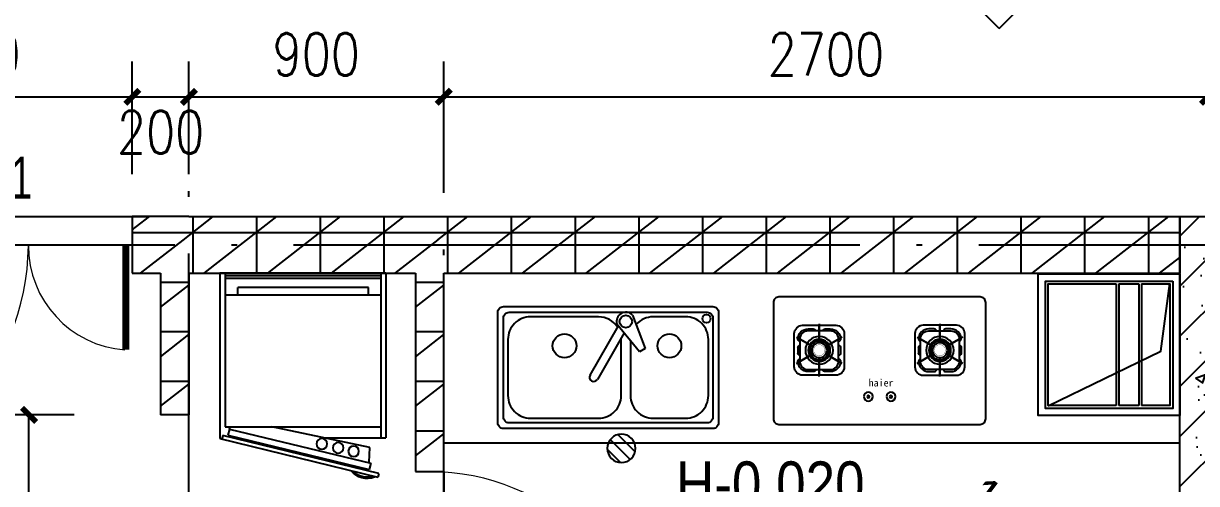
# Model space of a CAD drawing. Extents: x 718358 to 1668613, y -348838 to -159582.
# Drawn here: x 793851 to 797994, y -329536 to -327912 of the extents above; entities that cross this region are included whole.
import ezdxf

# ---------------------------------------------------------------- set-up
doc = ezdxf.new("R2010")
doc.units = 0
doc.header["$LTSCALE"] = 1000
doc.linetypes.add('DOTE', pattern=[2.42, 2, -0.2, 0.02, -0.2])
for name, color, linetype in [('建-厨卫用具', 66, 'Continuous'), ('建-墙体', 2, 'Continuous'), ('建-尺寸', 73, 'Continuous'), ('建-影线', 8, 'Continuous'), ('建-柱子', 6, 'Continuous'), ('建-标高', 3, 'Continuous'), ('建-符号', 3, 'Continuous'), ('建-轴网', 14, 'DOTE'), ('建-门窗', 4, 'Continuous'), ('建-门窗-编号', 7, 'Continuous')]:
    doc.layers.add(name, color=color, linetype=linetype)
doc.styles.add('_TCH_DIM', font='gt单线西文.shx', dxfattribs={"width": 0.8, "bigfont": 'gt单线中文.shx'})
doc.styles.add('_TCH_WINDOW', font='gt单线西文.shx', dxfattribs={"height": 3.5, "bigfont": 'gt单线中文.shx'})
doc.styles.add('DIM_FONT', font='SIMPLEX.shx', dxfattribs={"width": 0.8, "bigfont": 'GBCBIG.shx'})
doc.styles.get("Standard").update_dxf_attribs({"font": '', "width": 0.7})
doc.styles.get('Standard').set_extended_font_data('SimSun')
doc.dimstyles.new('DIMN50', dxfattribs={"dimscale": 0.5, "dimtxt": 300, "dimasz": 100, "dimexe": 250, "dimexo": 300, "dimgap": 150, "dimtad": 1, "dimdec": 0, "dimzin": 0, "dimdsep": 46, "dimtxsty": 'DIM_FONT', "dimblk": 'ARCHTICK', "dimcen": 0.09, "dimdle": 1, "dimclrt": 7, "dimazin": 2, "dimtfac": 1, "dimtdec": 0, "dimtix": 1, "dimtmove": 2, "dimatfit": 3, "dimldrblk": 'ARCHTICK', "dimfxl": 1, "dimtolj": 1, "dimtzin": 0, "dimarcsym": 0})
pattern_1 = [(0, (0, 0), (0, 175), []), (37.875, (200, 0), (-84.807639, 109.038328), []), (90, (200, 0), (-225, 1e-14), [])]
pattern_2 = [(45, (0, 0), (-88.388348, 88.388348), []), (50, (0, 0), (358.63009, -31.37607), [37.5, -412.5]), (355, (0, 0), (-69.37567, 376.09607), [30, -330]), (100.4514, (29.9, -2.6), (289.25469, 344.71977), [31.8701, -350.57106]), (46.1842, (0, 100), (533.62052, -82.7595), [56.25, -618.75]), (96.6356, (44.47, 93.1), (467.33135, 487.05894), [47.80514, -525.8565]), (351.1842, (0, 100), (467.33097, 487.0593), [45, -495]), (21, (50, 75), (298.45353, -201.30945), [37.5, -412.5]), (326, (50, 75), (121.65767, 362.57502), [30, -330]), (71.4514, (74.87, 58.22), (420.11131, 161.26525), [31.8701, -350.57106]), (37.5, (0, 0), (6.079928, 166.446927), [0, -326, 0, -335, 0, -331.25]), (7.5, (0, 0), (131.53477, 197.205856), [0, -191, 0, -318.5, 0, -126.25]), (327.5, (-111.5, 0), (266.911218, -11.277436), [0, -125, 0, -390, 0, -517.5]), (317.5, (-161.5, 0), (291.593085, 50.05249), [0, -162.5, 0, -259, 0, -367.5])]

# ---------------------------------------------------------------- blocks, each defined once
blk = doc.blocks.new('bx')
at = {"layer": '建-厨卫用具', "ltscale": 0.6}
for p, q in [((-293.3, 0), (-293.3, -581.3)), ((-293.3, 0), (293.3, 0)), ((293.3, 0), (293.3, -583.8)), ((275, -541.6), (-275.4, -541.6)), ((-268.6, -707.1), (282.5, -572.8)), ((282.5, -572.8), (286, -585.8)), ((293.3, -583.8), (-265.1, -720)), ((-268.6, -707.1), (-265.1, -720))]:
    blk.add_line(p, q, dxfattribs=at)
at = {"layer": '建-厨卫用具', "color": 8, "ltscale": 0.6}
for p, q in [((-275.4, 0), (-275.4, -581.3)), ((275, 0), (275, -541.6)), ((-275.4, -8.9), (275, -8.9)), ((-275.4, -17.9), (275, -17.9)), ((-275.4, -77.6), (275, -77.6)), ((-231.1, -50.5), (230.3, -50.5)), ((-231.1, -77.6), (-231.1, -50.5)), ((230.3, -77.6), (230.3, -50.5)), ((259.3, -550.3), (-239.9, -670.6)), ((-236.5, -615.1), (109.9, -541.6)), ((265.1, -571.9), (-234.1, -692.2)), ((259.3, -550.3), (265.1, -571.9)), ((-77.4, -581.3), (-293.3, -581.3)), ((-233.8, -666.2), (-236.5, -615.1)), ((-239.9, -670.6), (-234.1, -692.2))]:
    blk.add_line(p, q, dxfattribs=at)
at = {"layer": '建-厨卫用具', "color": 147, "ltscale": 0.6}
for p, q in [((259.3, -550.3), (257, -541.6)), ((-253.3, -720), (-245.3, -717.9))]:
    blk.add_line(p, q, dxfattribs=at)
at = {"layer": '建-厨卫用具', "color": 8, "ltscale": 0.6}
for centre in [(-179.1, -628.5), (-124.7, -616.4), (-66.6, -602.3)]:
    blk.add_circle(centre, 18.8, dxfattribs=at)
at = {"layer": '建-厨卫用具', "ltscale": 0.6}
blk.add_arc((-227.7, -650), 74.6, 249.8756, 320.1244, dxfattribs=at)
at = {"layer": '建-厨卫用具', "color": 8, "ltscale": 0.6}
blk.add_arc((-227.7, -650), 70.1, 255.4644, 314.5356, dxfattribs=at)
blk = doc.blocks.new('A$C1B9B2A98')
at = {"layer": '建-厨卫用具'}
for p, q in [((-37706.5, -61457.2), (-37662.1, -61575.7)), ((-37681.6, -61587), (-37762, -61489.2)), ((-37662.1, -61575.7), (-37681.6, -61587))]:
    blk.add_line(p, q, dxfattribs=at)
for points in [[(-38162.9, -61427.4), (-37422.9, -61427.4, -0.414214), (-37402.9, -61447.4), (-37402.9, -61837.4, -0.414214), (-37422.9, -61857.4), (-38162.9, -61857.4, -0.414214), (-38182.9, -61837.4), (-38182.9, -61447.4, -0.414214)], [(-38142.9, -61447.4), (-37442.9, -61447.4, -0.414214), (-37422.9, -61467.4), (-37422.9, -61817.4, -0.414214), (-37442.9, -61837.4), (-38142.9, -61837.4, -0.414214), (-38162.9, -61817.4), (-38162.9, -61467.4, -0.414214)]]:
    blk.add_lwpolyline(points, format="xyb", close=True, dxfattribs=at)
for points in [[(-37759.4, -61500.4, 0.256104), (-37826.9, -61463.4), (-38066.9, -61463.4, 0.414214), (-38146.9, -61543.4), (-38146.9, -61741.4, 0.414214), (-38066.9, -61821.4), (-37826.9, -61821.4, 0.414214), (-37746.9, -61741.4), (-37746.9, -61543.4, 0.014255), (-37747, -61538.8, 0.014255)], [(-37713.9, -61547.8), (-37713.9, -61741.4, 0.414214), (-37633.9, -61821.4), (-37518.9, -61821.4, 0.414214), (-37438.9, -61741.4), (-37438.9, -61543.4, 0.414214), (-37518.9, -61463.4), (-37633.9, -61463.4, 0.216007), (-37694, -61490.7, 0.216007)]]:
    blk.add_lwpolyline(points, format="xyb", dxfattribs=at)
for points in [[(-37856.8, -61669.1), (-37756.7, -61495.7)], [(-37736.4, -61520.4), (-37830.9, -61684.1)]]:
    blk.add_lwpolyline(points, dxfattribs=at)
for centre, radius in [((-37730.4, -61480), 21.9), ((-37445.4, -61470), 14.5), ((-37946.9, -61565.6), 42), ((-37576.4, -61565.6), 42)]:
    blk.add_circle(centre, radius, dxfattribs=at)
for centre, radius, start, end in [((-37730.4, -61480), 33, 43.8119, 196.1878), ((-37843.9, -61676.6), 15, 150, 330)]:
    blk.add_arc(centre, radius, start, end, dxfattribs=at)
blk = doc.blocks.new('A$C680671B7')
at = {"layer": '建-厨卫用具'}
for p, q in [((-37957.6, -61221.3, 0), (-37922.8, -61281.5, 0)), ((-37925.3, -61277.2, 0), (-37955.1, -61225.6, 0)), ((-37901.8, -61226.5, 0), (-37920.4, -61226.5, 0)), ((-37864.6, -61221.3, 0), (-37899.3, -61281.5, 0)), ((-37896.9, -61277.2, 0), (-37867, -61225.6, 0)), ((-37835.7, -61262.7, 0), (-37835.7, -61262.7, 0)), ((-38004, -61301.8, 0), (-37934.6, -61301.8, 0)), ((-37939.5, -61301.8, 0), (-37999.1, -61301.8, 0)), ((-37818.1, -61301.8, 0), (-37887.6, -61301.8, 0)), ((-37882.7, -61301.8, 0), (-37823, -61301.8, 0)), ((-37957.6, -61382.3, 0), (-37922.8, -61322.2, 0)), ((-37925.3, -61326.4, 0), (-37955.1, -61378.1, 0)), ((-37864.6, -61382.3, 0), (-37899.3, -61322.2, 0)), ((-37896.9, -61326.4, 0), (-37867, -61378.1, 0)), ((-37901.8, -61377.2, 0), (-37920.4, -61377.2, 0)), ((-37957.6, -61647.5, 0), (-37922.8, -61707.6, 0)), ((-37925.3, -61703.4, 0), (-37955.1, -61651.7, 0)), ((-37864.6, -61647.5, 0), (-37899.3, -61707.6, 0)), ((-37896.9, -61703.4, 0), (-37867, -61651.7, 0)), ((-37901.8, -61652.6, 0), (-37920.4, -61652.6, 0)), ((-38004, -61728, 0), (-37934.6, -61728, 0)), ((-37939.5, -61728, 0), (-37999.1, -61728, 0)), ((-37818.1, -61728, 0), (-37887.6, -61728, 0)), ((-37882.7, -61728, 0), (-37823, -61728, 0)), ((-37957.6, -61808.5, 0), (-37922.8, -61748.3, 0)), ((-37925.3, -61752.5, 0), (-37955.1, -61804.2, 0)), ((-37864.6, -61808.5, 0), (-37899.3, -61748.3, 0)), ((-37896.9, -61752.5, 0), (-37867, -61804.2, 0)), ((-37835.7, -61767.1, 0), (-37835.7, -61767.1, 0)), ((-37901.8, -61803.3, 0), (-37920.4, -61803.3, 0))]:
    blk.add_line(p, q, dxfattribs=at)
at = {"layer": '建-厨卫用具', "elevation": 0}
for points in [[(-37722.9, -61870.3, -0.414214), (-37742.4, -61889.9), (-38153.3, -61889.9, -0.414214), (-38172.9, -61870.3), (-38172.9, -61159.5, -0.414214), (-38153.3, -61139.9), (-37742.4, -61139.9, -0.414214), (-37722.9, -61159.5)], [(-37852.4, -61213.8, -0.414214), (-37823, -61243.1), (-37823, -61360.5, -0.414214), (-37852.4, -61389.9), (-37969.8, -61389.9, -0.414214), (-37999.1, -61360.5), (-37999.1, -61243.1, -0.414214), (-37969.8, -61213.8)], [(-37871.9, -61233.3), (-37950.2, -61233.3, 0.414214), (-37979.6, -61262.7), (-37979.6, -61341, 0.414214), (-37950.2, -61370.3), (-37871.9, -61370.3, 0.414214), (-37842.6, -61341), (-37842.6, -61262.7, 0.414214)], [(-37852.4, -61816, 0.414214), (-37823, -61786.7), (-37823, -61669.3, 0.414214), (-37852.4, -61639.9), (-37969.8, -61639.9, 0.414214), (-37999.1, -61669.3), (-37999.1, -61786.7, 0.414214), (-37969.8, -61816)], [(-37871.9, -61796.5), (-37950.2, -61796.5, -0.414214), (-37979.6, -61767.1), (-37979.6, -61688.8, -0.414214), (-37950.2, -61659.5), (-37871.9, -61659.5, -0.414214), (-37842.6, -61688.8), (-37842.6, -61767.1, -0.414214)]]:
    blk.add_lwpolyline(points, format="xyb", close=True, dxfattribs=at)
for points in [[(-37979.6, -61289.6, -0.359638), (-37986.4, -61280.8), (-37986.4, -61262.7, -0.414214), (-37950.2, -61226.5, -0.251251), (-37941.4, -61233.3)], [(-37880.7, -61233.3, -0.251251), (-37871.9, -61226.5, -0.414214), (-37835.7, -61262.7), (-37835.7, -61280.8, -0.359638), (-37842.6, -61289.6)], [(-37941.4, -61370.3, -0.251251), (-37950.2, -61377.2, -0.414214), (-37986.4, -61341), (-37986.4, -61341), (-37986.4, -61322.9, -0.359638), (-37979.6, -61314.1, -0.359638)], [(-37842.6, -61314.1, -0.359638), (-37835.7, -61322.9), (-37835.7, -61341, -0.414214), (-37871.9, -61377.2, -0.251251), (-37880.7, -61370.3)], [(-37941.4, -61659.5, 0.251251), (-37950.2, -61652.6, 0.414214), (-37986.4, -61688.8), (-37986.4, -61688.8), (-37986.4, -61706.9, 0.359638), (-37979.6, -61715.7, 0.359638)], [(-37842.6, -61715.7, 0.359638), (-37835.7, -61706.9), (-37835.7, -61688.8, 0.414214), (-37871.9, -61652.6, 0.251251), (-37880.7, -61659.5)], [(-37979.6, -61740.2, 0.359638), (-37986.4, -61749), (-37986.4, -61767.1, 0.414214), (-37950.2, -61803.3, 0.251251), (-37941.4, -61796.5)], [(-37880.7, -61796.5, 0.251251), (-37871.9, -61803.3, 0.414214), (-37835.7, -61767.1), (-37835.7, -61749, 0.359638), (-37842.6, -61740.2)]]:
    blk.add_lwpolyline(points, format="xyb", dxfattribs=at)
at = {"layer": '建-厨卫用具', "const_width": 0.979, "elevation": 0}
for points in [[(-37925.3, -61277.2), (-37955.1, -61225.6)], [(-37896.9, -61277.2), (-37867, -61225.6)], [(-37939.5, -61301.8), (-37999.1, -61301.8)], [(-37882.7, -61301.8), (-37823, -61301.8)], [(-37925.3, -61326.4), (-37955.1, -61378.1)], [(-37896.9, -61326.4), (-37867, -61378.1)], [(-37925.3, -61703.4), (-37955.1, -61651.7)], [(-37896.9, -61703.4), (-37867, -61651.7)], [(-37939.5, -61728), (-37999.1, -61728)], [(-37882.7, -61728), (-37823, -61728)], [(-37925.3, -61752.5), (-37955.1, -61804.2)], [(-37896.9, -61752.5), (-37867, -61804.2)]]:
    blk.add_lwpolyline(points, dxfattribs=at)
for points in [[(-37911.1, -61282.3, 1), (-37911.1, -61321.4, 1), (-37911.1, -61282.3, 1)], [(-37911.1, -61747.5, -1), (-37911.1, -61708.4, -1), (-37911.1, -61747.5, -1)]]:
    blk.add_lwpolyline(points, format="xyb", dxfattribs=at)
at = {"layer": '建-厨卫用具'}
for centre, radius in [((-37911.1, -61301.8, 0), 48.9), ((-37911.1, -61301.8, 0), 39.1), ((-37911.1, -61301.8, 0), 36.2), ((-37911.1, -61301.8, 0), 33.3), ((-37911.1, -61301.8, 0), 26.4), ((-38074.5, -61475, 0), 15.9), ((-38074.5, -61475, 0), 4.33), ((-38074.5, -61554.8, 0), 15.9), ((-38074.5, -61554.8, 0), 4.33), ((-37911.1, -61728, 0), 48.9), ((-37911.1, -61728, 0), 39.1), ((-37911.1, -61728, 0), 36.2), ((-37911.1, -61728, 0), 33.3), ((-37911.1, -61728, 0), 26.4)]:
    blk.add_circle(centre, radius, dxfattribs=at)
for centre, start, end in [((-37920.6, -61235.2, 0), 88.3139, 167.436), ((-37901.5, -61235.2, 0), 12.564, 91.686), ((-37920.6, -61368.4, 0), 192.564, 271.6861), ((-37901.5, -61368.4, 0), 268.314, 347.436), ((-37920.6, -61661.4, 0), 88.3139, 167.436), ((-37901.5, -61661.4, 0), 12.564, 91.686), ((-37920.6, -61794.6, 0), 192.564, 271.6861), ((-37901.5, -61794.6, 0), 268.314, 347.436)]:
    blk.add_arc(centre, 8.76, start, end, dxfattribs=at)
at = {"layer": '建-厨卫用具', "text_generation_flag": 4}
blk.add_text('haier', height=26, rotation=90, dxfattribs=at).set_placement((-38039, -61553.7, 0))
blk = doc.blocks.new('A$C28466982')
at = {"layer": '建-厨卫用具'}
h = blk.add_hatch(dxfattribs=at)
h.set_pattern_fill('ANSI31', color=256, scale=20, style=0)
h.set_pattern_definition([(45, (-61544.167, -20665.726), (-22.45064, 22.45064), [])])
edge = h.paths.add_edge_path()
edge.add_arc((50, 50), 50, 0, 360)
blk.add_circle((50, 50), 50, dxfattribs=at)
blk = doc.blocks.new('$TCHSYS$DOOR2D')
for p, q in [((0.45, 0.975), (0.5, 0.975)), ((0.45, 0), (0.45, 0.975)), ((0.5, 0), (0.5, 0.975)), ((0.5, 0), (0.45, 0))]:
    blk.add_line(p, q)
at = {"lineweight": 13}
blk.add_arc((0.475, 0), 0.975, 91.4693, 180, dxfattribs=at)
blk = doc.blocks.new('$DorLib2D$00000025')
at = {"const_width": 0.02}
for points in [[(0.481, -0.0014), (0.481, 0.6906)], [(-0.481, 0.0014), (-0.481, 0.3084)]]:
    blk.add_lwpolyline(points, dxfattribs=at)
at = {"lineweight": 13}
for centre, radius, start, end in [((0.5046, -0.0019), 0.6987, 91.9397, 179.7238), ((-0.5008, 0.0026), 0.3067, 359.7899, 85.7508)]:
    blk.add_arc(centre, radius, start, end, dxfattribs=at)
blk = doc.blocks.new('A$C7CE84E88')
at = {"layer": '建-厨卫用具'}
for p, q in [((135, 35), (135, 465)), ((145, 35), (145, 465)), ((215, 35), (215, 465)), ((225, 35), (225, 465))]:
    blk.add_line(p, q, dxfattribs=at)
for points in [[(0, 0), (0, 500), (500, 500), (500, 0)], [(25, 25), (25, 475), (475, 475), (475, 25)]]:
    blk.add_lwpolyline(points, close=True, dxfattribs=at)
for points in [[(465, 465.8), (66.9, 273), (35, 34)], [(135, 35), (35, 35), (35, 465), (135, 465)], [(145, 465), (215, 465)], [(225, 465), (465, 465), (465, 35), (225, 35)], [(215, 35), (145, 35)]]:
    blk.add_lwpolyline(points, dxfattribs=at)
blk = doc.blocks.new('_ArchTick')
at = {"color": 0, "linetype": 'ByBlock', "const_width": 0.4}
blk.add_lwpolyline([(-0.5, -0.5), (0.5, 0.5)], dxfattribs=at)
blk = doc.blocks.new('*D535')
at = {"layer": 'Defpoints', "color": 0, "transparency": 16777216}
for p in [(794235.2, -328170.7), (793035.2, -328593.8), (794235.2, -328593.8)]:
    blk.add_point(p, dxfattribs=at)
at = {"layer": '建-尺寸', "color": 0, "lineweight": -2, "transparency": 16777216}
for p, q in [((793035.2, -328443.8), (793035.2, -328045.7)), ((794235.2, -328443.8), (794235.2, -328045.7)), ((793034.7, -328170.7), (794235.7, -328170.7))]:
    blk.add_line(p, q, dxfattribs=at)
at = {"layer": '建-尺寸', "color": 0, "lineweight": -2, "transparency": 16777216, "xscale": 50, "yscale": 50, "zscale": 50, "rotation": 180}
blk.add_blockref('_ArchTick', (793035.2, -328170.7), dxfattribs=at)
at = {"layer": '建-尺寸', "color": 0, "lineweight": -2, "transparency": 16777216, "xscale": 50, "yscale": 50, "zscale": 50}
blk.add_blockref('_ArchTick', (794235.2, -328170.7), dxfattribs=at)
at = {"layer": '建-尺寸', "color": 7, "transparency": 16777216, "insert": (793635.2, -328020.7), "char_height": 150, "attachment_point": 5, "style": 'DIM_FONT'}
blk.add_mtext('\\A1;1200', dxfattribs=at)
blk = doc.blocks.new('*D536')
at = {"layer": 'Defpoints', "color": 0, "transparency": 16777216}
for p in [(794435.2, -328170.7), (794235.2, -328593.8), (794435.2, -328593.8)]:
    blk.add_point(p, dxfattribs=at)
at = {"layer": '建-尺寸', "color": 0, "lineweight": -2, "transparency": 16777216}
for p, q in [((794235.2, -328443.8), (794235.2, -328045.7)), ((794435.2, -328443.8), (794435.2, -328045.7)), ((794234.7, -328170.7), (794435.7, -328170.7))]:
    blk.add_line(p, q, dxfattribs=at)
at = {"layer": '建-尺寸', "color": 0, "lineweight": -2, "transparency": 16777216, "xscale": 50, "yscale": 50, "zscale": 50, "rotation": 180}
blk.add_blockref('_ArchTick', (794235.2, -328170.7), dxfattribs=at)
at = {"layer": '建-尺寸', "color": 0, "lineweight": -2, "transparency": 16777216, "xscale": 50, "yscale": 50, "zscale": 50}
blk.add_blockref('_ArchTick', (794435.2, -328170.7), dxfattribs=at)
at = {"layer": '建-尺寸', "color": 7, "transparency": 16777216, "insert": (794335.2, -328295.7), "char_height": 150, "attachment_point": 5, "style": 'DIM_FONT'}
blk.add_mtext('\\A1;200', dxfattribs=at)
blk = doc.blocks.new('*D537')
at = {"layer": 'Defpoints', "color": 0, "transparency": 16777216}
for p in [(795335.2, -328170.7), (794435.2, -328593.8), (795335.2, -328593.8)]:
    blk.add_point(p, dxfattribs=at)
at = {"layer": '建-尺寸', "color": 0, "lineweight": -2, "transparency": 16777216}
for p, q in [((794435.2, -328443.8), (794435.2, -328045.7)), ((795335.2, -328443.8), (795335.2, -328045.7)), ((794434.7, -328170.7), (795335.7, -328170.7))]:
    blk.add_line(p, q, dxfattribs=at)
at = {"layer": '建-尺寸', "color": 0, "lineweight": -2, "transparency": 16777216, "xscale": 50, "yscale": 50, "zscale": 50, "rotation": 180}
blk.add_blockref('_ArchTick', (794435.2, -328170.7), dxfattribs=at)
at = {"layer": '建-尺寸', "color": 0, "lineweight": -2, "transparency": 16777216, "xscale": 50, "yscale": 50, "zscale": 50}
blk.add_blockref('_ArchTick', (795335.2, -328170.7), dxfattribs=at)
at = {"layer": '建-尺寸', "color": 7, "transparency": 16777216, "insert": (794885.2, -328020.7), "char_height": 150, "attachment_point": 5, "style": 'DIM_FONT'}
blk.add_mtext('\\A1;900', dxfattribs=at)
blk = doc.blocks.new('*D538')
at = {"layer": 'Defpoints', "color": 0, "transparency": 16777216}
for p in [(798035.2, -328170.7), (795335.2, -328593.8), (798035.2, -328593.8)]:
    blk.add_point(p, dxfattribs=at)
at = {"layer": '建-尺寸', "color": 0, "lineweight": -2, "transparency": 16777216}
for p, q in [((795335.2, -328443.8), (795335.2, -328045.7)), ((798035.2, -328443.8), (798035.2, -328045.7)), ((795334.7, -328170.7), (798035.7, -328170.7))]:
    blk.add_line(p, q, dxfattribs=at)
at = {"layer": '建-尺寸', "color": 0, "lineweight": -2, "transparency": 16777216, "xscale": 50, "yscale": 50, "zscale": 50, "rotation": 180}
blk.add_blockref('_ArchTick', (795335.2, -328170.7), dxfattribs=at)
at = {"layer": '建-尺寸', "color": 0, "lineweight": -2, "transparency": 16777216, "xscale": 50, "yscale": 50, "zscale": 50}
blk.add_blockref('_ArchTick', (798035.2, -328170.7), dxfattribs=at)
at = {"layer": '建-尺寸', "color": 7, "transparency": 16777216, "insert": (796685.2, -328020.7), "char_height": 150, "attachment_point": 5, "style": 'DIM_FONT'}
blk.add_mtext('\\A1;2700', dxfattribs=at)
blk = doc.blocks.new('*D561')
at = {"layer": 'Defpoints', "color": 0, "transparency": 16777216}
for p in [(793870.4, -329293.8), (794179.7, -329293.8), (794179.7, -330393.8)]:
    blk.add_point(p, dxfattribs=at)
at = {"layer": '建-尺寸', "color": 0, "lineweight": -2, "transparency": 16777216}
for p, q in [((794029.7, -329293.8), (793745.4, -329293.8)), ((793870.4, -330394.3), (793870.4, -329293.3)), ((794029.7, -330393.8), (793745.4, -330393.8))]:
    blk.add_line(p, q, dxfattribs=at)
at = {"layer": '建-尺寸', "color": 0, "lineweight": -2, "transparency": 16777216, "xscale": 50, "yscale": 50, "zscale": 50}
for p, rotation in [((793870.4, -329293.8), 90), ((793870.4, -330393.8), 270)]:
    blk.add_blockref('_ArchTick', p, dxfattribs=dict(at, rotation=rotation))
at = {"layer": '建-尺寸', "color": 7, "transparency": 16777216, "insert": (793720.4, -329843.8), "char_height": 150, "attachment_point": 5, "rotation": 90, "style": 'DIM_FONT'}
blk.add_mtext('\\A1;1100', dxfattribs=at)

msp = doc.modelspace()

# ---------------------------------------------------------------- hatches: boundary and pattern name
at = {"layer": '建-影线'}
h = msp.add_hatch(dxfattribs=at)
h.set_pattern_fill('空心砖', color=256, scale=50, style=0)
h.set_pattern_definition(pattern_1)
h.paths.add_polyline_path([(794435.2, -328593.8), (794235.2, -328593.8), (794235.2, -328793.8), (794335.2, -328793.8), (794401.9, -328727.1)])
h = msp.add_hatch(dxfattribs=at)
h.set_pattern_fill('空心砖', color=256, scale=50, style=0)
h.set_pattern_definition(pattern_1)
h.paths.add_polyline_path([(794401.9, -328727.1), (794435.2, -328793.8), (795235.2, -328793.8), (795310.5, -328693.8), (795336.4, -328593.8), (794435.2, -328593.8)])
h = msp.add_hatch(dxfattribs=at)
h.set_pattern_fill('空心砖', color=256, scale=50, style=0)
h.set_pattern_definition(pattern_1)
h.paths.add_polyline_path([(795310.5, -328693.8), (795335.2, -328793.8), (797935, -328793.8), (797935, -328593.8), (795335.2, -328593.8)])
h = msp.add_hatch(dxfattribs=at)
h.set_pattern_fill('钢筋混凝土', color=256, scale=50, style=0)
h.set_pattern_definition(pattern_2)
h.paths.add_polyline_path([(797935.2, -330493.8), (798135.2, -330493.8), (798135.2, -328793.8), (797935.2, -328593.8)])
h = msp.add_hatch(dxfattribs=at)
h.set_pattern_fill('钢筋混凝土', color=256, scale=50, style=0)
h.set_pattern_definition(pattern_2)
h.paths.add_polyline_path([(797935.2, -328593.8), (798135.2, -328793.8), (799235.3, -328793.8), (799235.3, -328593.8)])
h = msp.add_hatch(dxfattribs=at)
h.set_pattern_fill('空心砖', color=256, scale=50, style=0)
h.set_pattern_definition(pattern_1)
h.paths.add_polyline_path([(794401.9, -328727.1), (794335.2, -328793.8), (794335.2, -329293.8), (794435.2, -329293.8), (794435.2, -328793.8)])
h = msp.add_hatch(dxfattribs=at)
h.set_pattern_fill('空心砖', color=256, scale=50, style=0)
h.set_pattern_definition(pattern_1)
h.paths.add_polyline_path([(795235.2, -328793.8), (795235.2, -329493.8), (795335.2, -329493.8), (795335.2, -328793.8), (795310.5, -328693.8)])

# ---------------------------------------------------------------- linework, layer by layer
at = {"layer": '建-厨卫用具'}
msp.add_line((797935.2, -329393.8), (795335.2, -329393.8), dxfattribs=at)
at = {"layer": '建-墙体'}
for p, q in [((794435.2, -328593.8), (794235.2, -328593.8)), ((794235.2, -328593.8), (794235.2, -328793.8)), ((794435.2, -328593.8), (795336.4, -328593.8)), ((795335.2, -328593.8), (797935, -328593.8)), ((797935, -328593.8), (797935, -328793.8)), ((794235.2, -328793.8), (794335.2, -328793.8)), ((794335.2, -328793.8), (794335.2, -329293.8)), ((794435.2, -328793.8), (794435.2, -329293.8)), ((794435.2, -328793.8), (795235.2, -328793.8)), ((795235.2, -328793.8), (795235.2, -329493.8)), ((795335.2, -329493.8), (795335.2, -328793.8)), ((795335.2, -328793.8), (797935, -328793.8)), ((794435.2, -329293.8), (794335.2, -329293.8)), ((795235.2, -329493.8), (795335.2, -329493.8))]:
    msp.add_line(p, q, dxfattribs=at)
at = {"layer": '建-柱子'}
for p, q in [((797935.2, -330493.8), (797935.2, -328593.8)), ((797935.2, -328593.8), (799235.3, -328593.8))]:
    msp.add_line(p, q, dxfattribs=at)
at = {"layer": '建-标高'}
for q in [(797146.5, -327779.1), (797446.5, -327779.1)]:
    msp.add_line((797296.5, -327929.1), q, dxfattribs=at)
at = {"layer": '建-轴网'}
for p, q in [((794435.2, -335564), (794435.2, -328262.8)), ((795335.2, -330929.9), (795335.2, -328262.8)), ((768185.2, -328693.8), (810335.2, -328693.8))]:
    msp.add_line(p, q, dxfattribs=at)
at = {"layer": '建-门窗'}
msp.add_line((795335.2, -329493.8), (795335.2, -330293.8), dxfattribs=at)
msp.add_lwpolyline([(793735.2, -327293.8), (793735.2, -328593.8), (794285.2, -328593.8)], dxfattribs=at)

# ---------------------------------------------------------------- block references
at = {"layer": '建-厨卫用具', "extrusion": (0, 0, -1), "zscale": -1, "rotation": 359.9999497207364}
msp.add_blockref('bx', (-794837.9, -328793.8), dxfattribs=at)
at = {"layer": '建-厨卫用具', "rotation": 180}
msp.add_blockref('A$C7CE84E88', (797935.2, -328796.1), dxfattribs=at)
at = {"layer": '建-厨卫用具', "xscale": -1, "rotation": 269.9999999733196}
msp.add_blockref('A$C680671B7', (858389.5, -291154.4, 0), dxfattribs=at)
at = {"layer": '建-厨卫用具', "extrusion": (0, 0, -1), "xscale": -1, "zscale": -1, "rotation": 359.9999558172138}
msp.add_blockref('A$C1B9B2A98', (-833708.8, -267484.1), dxfattribs=at)
at = {"layer": '建-厨卫用具', "xscale": -1}
msp.add_blockref('A$C28466982', (796012.7, -329461.8), dxfattribs=at)
at = {"layer": '建-门窗'}
ref = msp.add_blockref('$DorLib2D$00000025', (793635.2, -328693.8), dxfattribs=dict(at, xscale=-1200, yscale=-1200, zscale=-1200, rotation=4.016863265785567e-08))
ref.add_attrib('A', 'M1221', (793453.2, -328530.7), dxfattribs={"layer": '建-门窗-编号', "height": 148.75, "rotation": 0, "style": '_TCH_WINDOW', "width": 0.705882})
ref = msp.add_blockref('$TCHSYS$DOOR2D', (795285.2, -329893.8), dxfattribs=dict(at, xscale=800, yscale=800, zscale=800, rotation=269.9999999999778))
ref.add_attrib('A', 'M0821', (795172.1, -330075.8), dxfattribs={"layer": '建-门窗-编号', "height": 148.75, "rotation": 90, "style": '_TCH_WINDOW', "width": 0.705882})

# ---------------------------------------------------------------- texts
at = {"layer": '建-标高', "style": '_TCH_DIM', "width": 0.888889}
msp.add_text('H-0.020', height=157.5, dxfattribs=at).set_placement((796155.6, -329615.5))
at = {"layer": '建-符号', "style": '_TCH_DIM', "width": 0.888889}
msp.add_text('1%', height=135, rotation=322.9064, dxfattribs=at).set_placement((797167.4, -329609.9))

# ---------------------------------------------------------------- dimensions: what is measured, and where the dimension line sits
at = {"layer": '建-尺寸'}
for p1, p2, distance, picture, middle in [((793035.2, -328593.8), (794235.2, -328593.8), 423.2, '*D535', (793635.2, -328020.7)), ((794435.2, -328593.8), (795335.2, -328593.8), 423.2, '*D537', (794885.2, -328020.7)), ((795335.2, -328593.8), (798035.2, -328593.8), 423.2, '*D538', (796685.2, -328020.7)), ((794179.7, -330393.8), (794179.7, -329293.8), 309.3, '*D561', (793720.4, -329843.8))]:
    dim = msp.add_aligned_dim(p1=p1, p2=p2, distance=distance, dimstyle='DIMN50', dxfattribs=at)
    dim.commit()
    dim.dimension.update_dxf_attribs({"geometry": picture, "text_midpoint": middle})
dim = msp.add_linear_dim(base=(794435.2, -328170.7), p1=(794235.2, -328593.8), p2=(794435.2, -328593.8), angle=0, dimstyle='DIMN50', dxfattribs=at)
dim.commit()
dim.dimension.update_dxf_attribs({"geometry": '*D536', "text_midpoint": (794335.2, -328295.7), "dimtype": 161})

doc.saveas('drawing.dxf')
